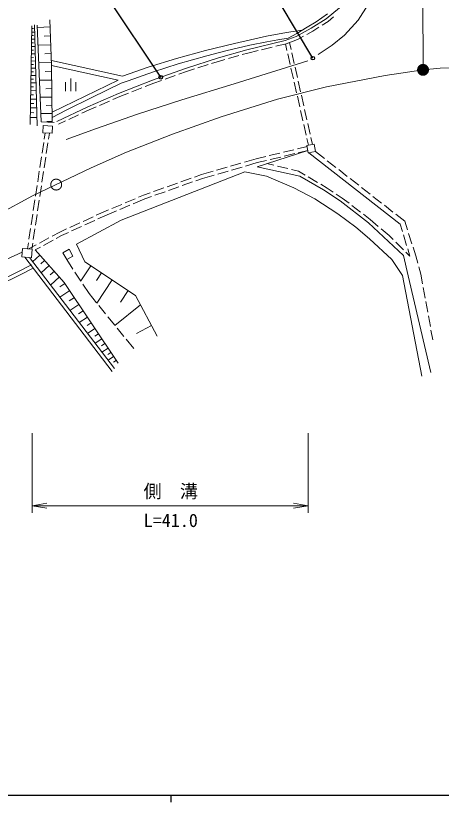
# Model space of a CAD drawing. Units: millimetres, scale not verified. Extents: x 40000 to 680000, y 20000 to 380000.
# Drawn here: x 146595 to 205344, y 204000 to 312725 of the extents above; entities that cross this region are included whole.
import ezdxf
from ezdxf.enums import TextEntityAlignment as Align

# ---------------------------------------------------------------- set-up
doc = ezdxf.new("R2010")
doc.units = ezdxf.units.MM
doc.header["$LTSCALE"] = 1000
doc.linetypes.add('CHAIN', pattern=[18.5, 12, -1.5, 3.5, -1.5])
for name, color, linetype, lineweight in [('M-BMK', 2, 'CHAIN', 13), ('M-STR-HTXT', 7, 'Continuous', 13), ('M-STR-STRC', 7, 'Continuous', 25), ('M-TTL-BAND', 7, 'Continuous', 25), ('M-WORK', 1, 'Continuous', 13)]:
    doc.layers.add(name, color=color, linetype=linetype, lineweight=lineweight)
doc.styles.add('ＭＳ ゴシック', font='')
doc.styles.get('ＭＳ ゴシック').set_extended_font_data('MS Gothic')

# ---------------------------------------------------------------- blocks, each defined once
blk = doc.blocks.new('open_arrow')
at = {"color": 0, "linetype": 'Continuous', "lineweight": -2}
blk.add_lwpolyline([(7.5, 1.25), (0, 0), (7.5, -1.25)], dxfattribs=at)

msp = doc.modelspace()

# ---------------------------------------------------------------- linework, layer by layer
at = {"layer": 'M-BMK'}
for p, q in [((202829, 305240), (202754, 327158)), ((189522, 302882), (197594, 304481)), ((197594, 304481), (202829, 305240)), ((182728, 301204), (189522, 302882)), ((174936, 298766), (182728, 301204)), ((168222, 296369), (174936, 298766)), ((161909, 293851), (168222, 296369)), ((156993, 291693), (161909, 293851)), ((148921, 287817), (156993, 291693)), ((140609, 283341), (148921, 287817))]:
    msp.add_line(p, q, dxfattribs=at)
for centre, radius in [((202829, 305240), 750), ((202829, 305240), 650), ((202829, 305240), 550), ((202829, 305240), 450), ((202829, 305240), 350), ((202829, 305240), 250), ((202829, 305240), 150), ((202829, 305240), 50), ((152184, 289384), 750)]:
    msp.add_circle(centre, radius, dxfattribs=at)
at = {"layer": 'M-STR-HTXT'}
for p, q in [((148882, 255000), (148882, 244000)), ((186966, 255000), (186966, 244000)), ((148882, 245000), (186966, 245000))]:
    msp.add_line(p, q, dxfattribs=at)
at = {"layer": 'M-STR-STRC'}
for p, q in [((166619, 304226), (155412, 321117)), ((187610, 306858), (183124, 314413))]:
    msp.add_line(p, q, dxfattribs=at)
for centre in [(187610, 306858), (166619, 304226)]:
    msp.add_circle(centre, 250, dxfattribs=at)
at = {"layer": 'M-TTL-BAND'}
for p, q in [((40000, 205000), (579000, 205000)), ((168000, 205000), (168000, 204000))]:
    msp.add_line(p, q, dxfattribs=at)
at = {"layer": 'M-WORK'}
for p, q in [((193875, 312103), (195245, 314289)), ((189467, 312315), (191294, 313823)), ((151536, 305859), (151296, 312167)), ((187379, 310995), (189467, 312315)), ((189660, 313003), (188065, 311901)), ((189731, 311950), (190478, 312566)), ((191982, 310047), (193875, 312103)), ((148586, 297681), (148815, 311319)), ((148809, 310975), (149025, 310971)), ((149206, 311450), (149565, 297517)), ((149565, 311417), (150120, 298072)), ((151334, 311168), (149578, 311101)), ((185305, 309835), (187379, 310995)), ((186818, 311147), (185382, 310262)), ((188065, 311901), (186818, 311147)), ((187609, 310608), (188459, 311146)), ((188881, 311413), (189731, 311950)), ((148792, 309975), (149029, 309971)), ((148801, 310475), (149232, 310468)), ((151381, 309939), (150503, 309906)), ((176795, 308901), (181211, 309880)), ((181211, 309880), (183995, 310402)), ((183995, 310402), (186134, 310725)), ((185382, 310262), (184207, 309639)), ((185493, 309425), (186333, 309895)), ((186769, 310139), (187609, 310608)), ((190285, 308644), (191982, 310047)), ((148776, 308975), (149034, 308971)), ((148784, 309475), (149257, 309467)), ((172793, 307900), (176795, 308901)), ((178521, 307997), (183785, 309281)), ((181249, 309116), (178900, 308638)), ((182786, 309407), (181249, 309116)), ((182490, 308502), (183916, 308849)), ((184207, 309639), (182786, 309407)), ((183785, 309281), (185305, 309835)), ((183833, 308829), (184038, 307926)), ((183916, 308849), (185493, 309425)), ((184603, 308073), (184389, 309022)), ((148759, 307975), (149038, 307971)), ((148767, 308475), (149283, 308467)), ((151428, 308710), (149681, 308643)), ((168790, 306834), (172793, 307900)), ((175593, 307884), (172983, 307188)), ((174584, 306888), (178521, 307997)), ((178900, 308638), (175593, 307884)), ((178635, 307562), (180061, 307909)), ((180547, 308028), (182004, 308383)), ((188360, 307372), (190285, 308644)), ((148742, 306976), (149043, 306971)), ((148750, 307475), (149309, 307466)), ((151474, 307487), (150600, 307454)), ((164875, 305594), (168790, 306834)), ((172983, 307188), (169039, 306071)), ((170038, 305452), (174584, 306888)), ((174713, 306457), (175471, 306670)), ((175952, 306806), (177396, 307213)), ((177877, 307348), (178635, 307562)), ((184148, 307438), (184480, 305975)), ((185042, 306122), (184713, 307586)), ((148725, 305976), (149047, 305970)), ((148734, 306476), (149335, 306466)), ((151520, 306264), (149782, 306198)), ((151510, 306528), (161330, 304355)), ((151642, 297989), (151536, 305859)), ((160742, 303833), (151536, 305859)), ((161330, 304355), (164875, 305594)), ((169039, 306071), (165631, 304984)), ((171732, 305515), (173162, 305967)), ((173639, 306118), (174713, 306457)), ((176757, 303297), (186937, 306478)), ((185482, 304171), (185152, 305635)), ((205187, 305466), (207993, 305597)), ((148700, 304476), (149386, 304464)), ((148709, 304976), (149052, 304970)), ((148717, 305476), (149361, 305465)), ((151547, 305047), (150677, 305035)), ((165631, 304984), (162107, 303736)), ((165491, 303821), (170038, 305452)), ((167210, 303959), (168622, 304466)), ((169092, 304635), (170181, 305026)), ((170181, 305026), (171255, 305365)), ((184591, 305488), (184923, 304025)), ((202829, 305240), (205187, 305466)), ((148683, 303455), (149413, 303442)), ((148692, 303965), (149056, 303959)), ((151563, 303829), (149882, 303807)), ((151623, 299416), (160742, 303833)), ((153487, 302309), (153487, 303534)), ((154187, 302309), (154187, 304059)), ((154887, 302309), (154887, 303534)), ((161165, 303403), (157104, 301422)), ((160793, 301972), (165491, 303821)), ((162107, 303736), (161165, 303403)), ((164471, 302935), (165650, 303400)), ((165650, 303400), (166739, 303790)), ((185034, 303538), (185366, 302075)), ((185921, 302220), (185592, 303683)), ((148665, 302369), (149441, 302356)), ((148674, 302912), (149062, 302905)), ((151579, 302652), (150738, 302641)), ((162609, 302203), (164005, 302752)), ((169514, 301095), (176757, 303297)), ((148646, 301214), (149470, 301200)), ((148655, 301791), (149068, 301784)), ((151595, 301475), (149979, 301453)), ((157104, 301422), (153537, 299660)), ((156530, 300123), (160793, 301972)), ((159987, 301132), (160965, 301556)), ((160965, 301556), (162144, 302020)), ((185477, 301587), (185809, 300124)), ((186361, 300269), (186031, 301732)), ((148635, 300600), (149074, 300593)), ((151610, 300344), (150803, 300333)), ((152288, 298122), (156530, 300123)), ((156715, 299713), (157693, 300137)), ((158152, 300336), (159528, 300933)), ((163396, 299137), (169514, 301095)), ((148614, 299333), (149080, 299325)), ((148625, 299986), (149502, 299971)), ((151626, 299213), (150073, 299192)), ((153537, 299660), (151644, 298659)), ((153919, 298394), (155276, 299034)), ((155728, 299247), (156715, 299713)), ((157767, 297131), (163396, 299137)), ((185920, 299637), (186252, 298174)), ((186800, 298318), (186471, 299781)), ((148603, 298680), (149536, 298665)), ((150120, 298072), (151914, 297974)), ((151640, 298127), (150864, 298116)), ((152480, 297715), (153467, 298180)), ((150319, 296550), (150366, 297529)), ((150366, 297529), (151687, 297466)), ((151687, 297466), (151640, 296487)), ((153558, 295613), (157767, 297131)), ((186363, 297686), (186695, 296224)), ((187240, 296367), (186910, 297830)), ((151640, 296487), (150319, 296550)), ((150527, 295685), (150656, 296531)), ((151119, 295643), (151251, 296505)), ((186806, 295736), (187011, 294833)), ((187563, 294930), (187350, 295879)), ((150225, 293708), (150452, 295190)), ((150817, 293666), (151044, 295149)), ((187806, 294973), (186786, 294793)), ((186786, 294793), (186966, 293771)), ((187986, 293951), (187806, 294973)), ((179928, 291852), (186909, 294098)), ((181597, 293384), (183055, 293735)), ((183541, 293852), (185000, 294203)), ((183658, 293315), (185116, 293666)), ((185486, 294320), (186816, 294641)), ((185603, 293783), (186909, 294098)), ((186966, 293771), (187986, 293951)), ((187059, 293788), (199694, 283901)), ((187986, 293951), (189218, 292987)), ((149924, 291731), (150150, 293213)), ((150515, 291689), (150742, 293172)), ((178168, 292479), (179780, 292946)), ((179780, 292946), (181111, 293267)), ((179921, 292414), (181228, 292729)), ((181714, 292846), (183172, 293197)), ((189612, 292679), (190793, 291755)), ((174325, 291367), (175766, 291784)), ((176246, 291923), (177687, 292340)), ((176401, 291396), (177842, 291813)), ((178322, 291952), (179921, 292414)), ((179928, 291852), (185815, 290533)), ((181254, 292279), (182236, 292048)), ((182723, 291934), (184184, 291591)), ((184670, 291477), (185652, 291247)), ((191187, 291447), (192368, 290522)), ((149622, 289753), (149848, 291236)), ((150214, 289712), (150440, 291195)), ((161149, 284459), (178246, 291148)), ((171290, 290427), (172232, 290762)), ((172232, 290762), (173845, 291228)), ((172401, 290238), (174000, 290701)), ((174480, 290840), (175921, 291257)), ((178246, 291148), (181215, 290560)), ((181215, 290560), (185000, 288929)), ((185652, 291247), (186559, 290704)), ((185815, 290533), (189078, 288680)), ((186988, 290447), (188275, 289676)), ((149320, 287776), (149546, 289259)), ((149912, 287735), (150138, 289218)), ((167520, 289090), (168934, 289592)), ((169405, 289759), (170819, 290260)), ((169589, 289240), (171003, 289742)), ((171474, 289909), (172401, 290238)), ((188704, 289419), (189611, 288876)), ((192762, 290214), (193943, 289290)), ((164222, 287920), (165164, 288254)), ((165636, 288421), (167049, 288923)), ((165819, 287903), (167233, 288404)), ((167704, 288572), (169118, 289073)), ((185000, 288929), (187904, 287428)), ((189078, 288680), (191395, 287147)), ((189611, 288876), (190436, 288329)), ((194337, 288982), (195518, 288057)), ((149018, 285799), (149245, 287282)), ((149610, 285758), (149836, 287241)), ((161682, 286845), (163063, 287430)), ((162813, 286727), (164422, 287407)), ((163524, 287624), (164222, 287920)), ((164422, 287407), (165348, 287736)), ((187904, 287428), (191069, 285340)), ((190853, 288052), (191678, 287505)), ((191395, 287147), (195310, 284112)), ((191678, 287505), (192609, 286795)), ((195912, 287749), (197094, 286825)), ((159840, 286066), (161221, 286650)), ((160971, 285947), (162353, 286532)), ((193006, 286492), (194199, 285582)), ((197487, 286517), (198669, 285592)), ((148716, 283822), (148943, 285305)), ((149308, 283781), (149535, 285264)), ((155898, 284303), (157262, 284927)), ((157717, 285135), (158681, 285576)), ((157951, 284637), (158903, 285072)), ((158681, 285576), (159379, 285871)), ((158903, 285072), (160511, 285753)), ((191069, 285340), (193548, 283480)), ((194597, 285279), (195528, 284569)), ((199062, 285284), (200294, 284320)), ((154079, 283471), (155443, 284095)), ((154993, 281142), (161149, 284459)), ((156132, 283805), (157496, 284429)), ((195310, 284112), (200139, 279577)), ((195528, 284569), (196653, 283611)), ((199694, 283901), (199995, 282895)), ((200294, 284320), (200685, 283115)), ((148415, 281845), (148641, 283328)), ((149006, 281804), (149233, 283286)), ((151615, 282253), (152660, 282823)), ((152660, 282823), (153624, 283264)), ((152906, 282330), (153858, 282766)), ((154313, 282974), (155677, 283597)), ((193548, 283480), (195441, 281881)), ((197034, 283287), (198160, 282328)), ((149858, 281297), (151176, 282014)), ((150431, 280982), (151748, 281700)), ((152187, 281939), (152906, 282330)), ((195441, 281881), (198508, 279042)), ((198160, 282328), (198699, 281793)), ((200138, 282416), (200568, 280979)), ((200839, 282639), (201302, 281212)), ((147418, 279388), (147532, 280570)), ((147532, 280570), (148882, 280440)), ((148210, 280504), (148339, 281351)), ((148374, 280489), (149419, 281058)), ((148799, 280448), (148931, 281309)), ((149273, 280352), (149992, 280743)), ((156124, 278705), (154993, 281142)), ((199054, 281440), (200118, 280383)), ((201457, 280737), (201848, 279531)), ((134388, 274024), (147483, 280062)), ((148882, 280440), (148768, 279258)), ((149941, 279608), (148927, 278697)), ((149273, 280352), (153299, 275869)), ((153105, 279971), (153954, 280435)), ((153626, 279018), (153105, 279971)), ((154474, 279482), (153626, 279018)), ((153954, 280435), (154474, 279482)), ((200759, 276759), (200139, 279577)), ((200472, 280031), (201011, 279495)), ((200711, 280500), (201011, 279495)), ((201848, 279531), (202126, 278507)), ((148768, 279258), (147418, 279388)), ((159887, 263547), (147847, 279347)), ((148474, 279286), (160247, 263947)), ((150579, 278898), (150072, 278442)), ((154482, 277714), (153626, 279018)), ((163150, 274050), (156124, 278705)), ((198508, 279042), (199976, 276824)), ((146870, 277330), (144142, 275964)), ((148791, 278269), (146870, 277330)), ((149011, 277819), (147092, 276882)), ((151216, 278188), (150092, 277178)), ((151923, 277401), (151361, 276896)), ((155579, 276042), (154756, 277296)), ((156957, 278153), (155569, 276057)), ((202258, 278025), (202536, 277001)), ((147092, 276882), (144365, 275516)), ((152630, 276614), (151384, 275495)), ((158425, 277181), (157730, 276133)), ((159892, 276209), (157773, 273011)), ((199976, 276824), (202684, 262924)), ((203924, 263414), (200759, 276759)), ((202536, 277001), (202777, 275664)), ((153394, 275727), (152696, 275264)), ((153299, 275869), (160722, 264678)), ((156709, 274320), (155853, 275624)), ((202865, 275172), (203131, 273696)), ((154042, 274749), (152660, 273833)), ((157742, 273048), (156709, 274320)), ((162130, 274726), (161071, 273127)), ((166108, 268417), (163150, 274050)), ((154684, 273782), (153993, 273323)), ((203219, 273204), (203485, 271728)), ((155326, 272814), (154077, 271986)), ((155906, 271940), (155281, 271526)), ((159004, 271497), (158058, 272660)), ((163830, 272755), (160297, 269906)), ((156486, 271066), (155358, 270317)), ((160266, 269945), (159319, 271109)), ((203573, 271235), (203839, 269759)), ((157009, 270276), (156445, 269902)), ((165337, 269886), (163287, 268810)), ((157533, 269486), (156514, 268810)), ((158006, 268773), (157497, 268435)), ((161527, 268393), (160581, 269557)), ((203927, 269267), (204168, 267930)), ((158479, 268060), (157559, 267449)), ((162876, 266734), (161843, 268005)), ((158907, 267415), (158447, 267110)), ((159334, 266771), (158503, 266219)), ((159720, 266189), (159304, 265913)), ((160106, 265607), (159355, 265109)), ((160455, 265081), (160080, 264832))]:
    msp.add_line(p, q, dxfattribs=at)

# ---------------------------------------------------------------- block references
at = {"layer": 'M-STR-HTXT', "xscale": 267, "yscale": 267}
msp.add_blockref('open_arrow', (148882, 245000), dxfattribs=at)
at = {"layer": 'M-STR-HTXT', "xscale": 267, "yscale": 267, "rotation": 180}
msp.add_blockref('open_arrow', (186966, 245000), dxfattribs=at)

# ---------------------------------------------------------------- texts
at = {"layer": 'M-STR-HTXT', "style": 'ＭＳ ゴシック'}
msp.add_text('側\u3000溝', height=1833, dxfattribs=at).set_placement((168000, 247000), align=Align.MIDDLE_CENTER)
msp.add_text('L=41.0', height=1833, dxfattribs=at).set_placement((168000, 241500), align=Align.BOTTOM_CENTER)

doc.saveas('drawing.dxf')
